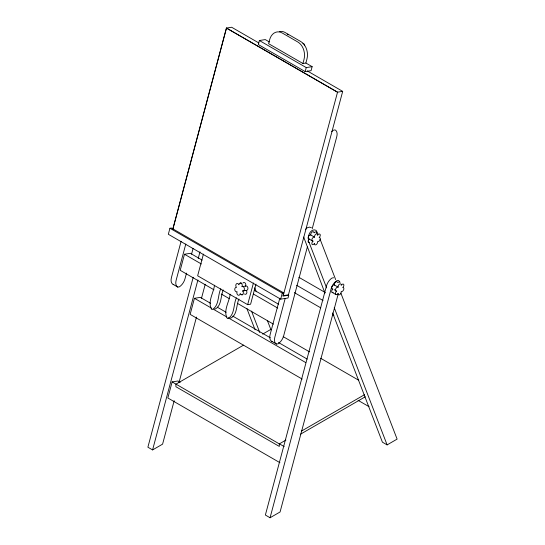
<?xml version="1.0" encoding="UTF-8"?>
<svg xmlns="http://www.w3.org/2000/svg" width="545" height="545" viewBox="0 0 545 545"><rect width="100%" height="100%" fill="white"/><g stroke="black" fill="none" stroke-linecap="round" stroke-linejoin="round"><path stroke-width="0.82" d="M169.938 228.266L168.33 234.289L280.675 299.157L288.033 297.999L288.782 295.186L282.896 296.112L283.754 292.897L171.409 228.035L169.938 228.266L282.283 293.128L283.754 292.897M172.82 229.091L226.427 28.068L231.645 27.25L258.855 42.96M172.881 229.084L226.488 28.061L337.532 92.173L283.209 295.663L288.428 294.845L342.689 91.362L307.394 70.979M181.097 241.326L171.443 277.528A8.863 5.116 -60 0 0 173.099 284.381L177.793 287.092L179.359 286.847A8.863 5.116 -60 0 0 184.973 278.849L186.506 273.093M185.791 244.044L176.144 280.239A8.863 5.116 -60 0 0 177.793 287.092M202.12 260.101L190.375 253.316L184.483 254.243L180.197 270.313L213.974 289.817M191.554 254.174L193.087 248.411M193.203 277.276L147.886 447.207L152.586 449.918L162.587 444.148L174.175 400.691M198.237 258.398L199.988 251.831M269.441 41.999L265.265 39.587L259.372 40.514L258.303 44.533L305.18 71.599L311.066 70.673L312.142 66.654L305.874 63.036L302.931 63.499L268.583 43.668L269.659 39.649A13.291 9.837 81.1 0 1 282.269 33.02L297.815 41.999A13.291 9.837 81.1 0 1 304.001 59.48L302.931 63.499M203.428 254.099L197.644 275.797L247.655 304.669L250.598 304.205L255.959 284.115M152.586 449.918L197.903 279.987M180.232 382.263L178.017 380.982L172.131 381.909L167.846 397.979L279.898 462.671M210.636 303.333L200.315 297.379L194.429 298.306L190.144 314.376L302.189 379.068M178.985 382.651L196.472 317.061M201.507 298.204L205.22 284.265M214.505 285.185C213.647 292.903 207.202 301.835 211.664 309.403L212.278 309.512C219.356 305.629 217.598 295.186 220.773 288.802M223.28 289.981C220.439 295.921 221.883 305.561 215.221 309.049L214.607 308.94M230.174 294.232C229.316 301.944 222.864 310.875 227.326 318.45L227.939 318.553C235.018 314.676 233.267 304.226 236.441 297.849M238.942 299.028C236.101 304.962 237.552 314.608 230.882 318.096L230.276 317.987M305.874 63.036L306.944 59.017A13.291 9.837 81.1 0 0 300.758 41.536L285.212 32.564A13.291 9.837 81.1 0 0 279.449 31.576M305.18 71.599L306.249 67.58L312.142 66.654M247.655 304.669L253.439 282.971M279.783 298.306L270.129 334.501A8.863 5.116 -60 0 0 271.785 341.354L276.485 344.072L278.045 343.827A8.863 5.116 -60 0 0 283.666 335.829L307.353 246.987M280.675 299.157L282.283 293.128M285.144 298.551L274.83 337.219A8.863 5.116 -60 0 0 276.485 344.072M312.183 228.886L336.749 136.754A8.863 5.116 -60 0 0 335.093 129.901L333.533 130.146A8.863 5.116 -60 0 0 331.721 131.597M333.629 277.759L332.062 278.005A8.863 5.116 -60 0 0 326.448 286.002L265.374 515.039L270.068 517.75L331.149 288.714A8.863 5.116 -60 0 1 336.762 280.716L338.329 280.471A8.863 5.116 -60 0 1 339.773 281.915M338.234 293.884L280.076 511.973L270.068 517.75M241.932 286.731L242.055 286.527A2.214 1.642 81.1 0 0 241.156 283.236A2.214 1.642 81.1 0 0 238.983 284.749L238.887 284.762A2.214 1.642 81.1 0 0 236.367 283.891A2.214 1.642 81.1 0 0 236.441 287.29L236.414 287.406A2.214 1.642 81.1 0 0 234.786 289.817A2.214 1.642 81.1 0 0 237.041 291.704L237.102 291.807A2.214 1.642 81.1 0 0 237.995 295.09A2.214 1.642 81.1 0 0 240.175 293.578L240.263 293.564A2.214 1.642 81.1 0 0 242.791 294.443A2.214 1.642 81.1 0 0 242.709 291.044L246.272 290.376A2.214 1.642 81.1 0 0 247.9 287.958A2.214 1.642 81.1 0 0 245.645 286.071L242.116 286.629A2.214 1.642 81.1 0 1 244.371 288.509A2.214 1.642 81.1 0 1 242.743 290.928L242.539 290.873M245.461 286.18L245.584 285.975A2.214 1.642 81.1 0 0 245.121 283.032A2.214 1.642 81.1 0 0 242.907 283.087M305.486 229.486L307.039 227.871L309.383 227.115L311.338 227.606M309.342 238.901L309.158 238.955A2.214 1.281 -60 0 1 308.3 236.837A2.214 1.281 -60 0 1 310.691 234.997L314.526 237.068A2.214 1.281 -60 0 1 316.059 234.023A2.214 1.281 -60 0 1 317.599 235.297L317.599 235.297A2.214 1.281 -60 0 1 320.065 234.377A2.214 1.281 -60 0 1 319.213 237.491L319.213 237.593A2.214 1.281 -60 0 1 320.065 239.718A2.214 1.281 -60 0 1 317.674 241.551L317.599 241.646A2.214 1.281 -60 0 1 316.059 244.698A2.214 1.281 -60 0 1 314.526 243.424L314.445 243.417A2.214 1.281 -60 0 1 312.06 244.337A2.214 1.281 -60 0 1 312.912 241.231L309.158 239.057A2.214 1.281 -60 0 0 308.095 241.449A2.214 1.281 -60 0 0 309.253 242.464M334.194 289.62L336.51 291.228A2.214 1.281 -60 0 0 335.659 294.334A2.214 1.281 -60 0 0 338.05 293.414L338.125 293.421A2.214 1.281 -60 0 0 339.658 294.695A2.214 1.281 -60 0 0 341.197 291.643L341.272 291.548A2.214 1.281 -60 0 0 343.663 289.715A2.214 1.281 -60 0 0 342.812 287.59L342.812 287.488A2.214 1.281 -60 0 0 343.663 284.381A2.214 1.281 -60 0 0 341.272 285.301L341.197 285.294A2.214 1.281 -60 0 0 339.658 284.02A2.214 1.281 -60 0 0 338.125 287.072L334.289 284.994A2.214 1.281 -60 0 0 331.905 286.834A2.214 1.281 -60 0 0 332.757 288.959M243.54 345.155L175.912 384.198L175.912 386.732L279.306 446.423L279.306 443.889L172.131 381.909M262.649 334.126L270.736 329.453M279.306 443.889L285.921 440.074M301.351 431.156L364.564 394.662M300.622 434.12L365.3 396.774M332.607 312.919L382.413 442.172L387.114 444.89L397.114 439.113L340.85 293.094M313.103 241.067L312.912 241.128A2.214 1.281 -60 0 1 312.06 239.003A2.214 1.281 -60 0 1 314.445 237.164L314.581 237.252M336.701 291.064L336.51 291.125A2.214 1.281 -60 0 1 335.659 289A2.214 1.281 -60 0 1 338.05 287.167L338.179 287.249M342.689 91.362L337.471 92.18L226.427 28.068M173.099 284.381L173.821 284.47M271.785 341.354L272.514 341.449M287.235 34.212L288.339 34.853M302.897 43.253L304.008 43.893L304.675 45.787M259.372 40.514L306.249 67.58M332.082 292.352L335.836 294.525M298.851 277.289L325.249 292.529M296.63 285.28L323.028 300.52M294.32 292.597L320.712 307.836M332.443 314.608L333.915 315.453M254.256 290.199L278.488 304.192M184.483 254.243L201.371 263.991M253.507 294.089L277.739 308.082M221.318 294.055L229.397 298.715M237.47 303.381L273.454 324.152M283.196 336.653L309.594 351.893M320.596 358.242L358.726 380.253M217.271 307.169L226.114 312.271M232.749 316.107L270.347 337.811M278.454 342.492L307.203 359.094M194.429 298.306L211.385 308.089M213.592 309.369L226.863 317.026M228.335 317.878L305.738 362.568M358.072 400.337L369.067 406.686M279.762 444.046L284.183 446.6M246.067 290.322L246.238 290.485A2.214 1.642 81.1 0 1 246.633 293.435A2.214 1.642 81.1 0 1 244.494 293.973M317.912 233.573L316.039 230.317L314.084 229.827C309.083 230.508 307.714 236.932 308.586 241.088M320.058 239.126L335.652 279.599M308.886 241.878L326.612 287.876M334.248 307.7L387.114 444.89M324.97 293.087L303.694 237.075M254.781 287.828L256.307 291.793M267.316 320.365L270.988 329.889M251.524 311.113L259.774 332.525M246.824 308.402L255.074 329.814M334.426 285.083L334.371 284.899A2.214 1.281 -60 0 1 335.597 282.065A2.214 1.281 -60 0 1 337.444 282.419M310.827 235.086L310.766 234.902A2.214 1.281 -60 0 1 311.999 232.068A2.214 1.281 -60 0 1 313.838 232.422M338.05 282.474A2.214 1.281 -60 0 1 340.032 282.46M333.159 292.345A2.214 1.281 -60 0 1 331.707 291.616A2.214 1.281 -60 0 1 332.757 289.061M240.161 283.121A2.214 1.642 81.1 0 1 241.415 283.059M242.791 294.593A2.214 1.642 81.1 0 1 241.524 294.538M314.165 232.783A2.214 1.281 -60 0 1 315.78 231.884A2.214 1.281 -60 0 1 316.516 233.117"/></g></svg>
